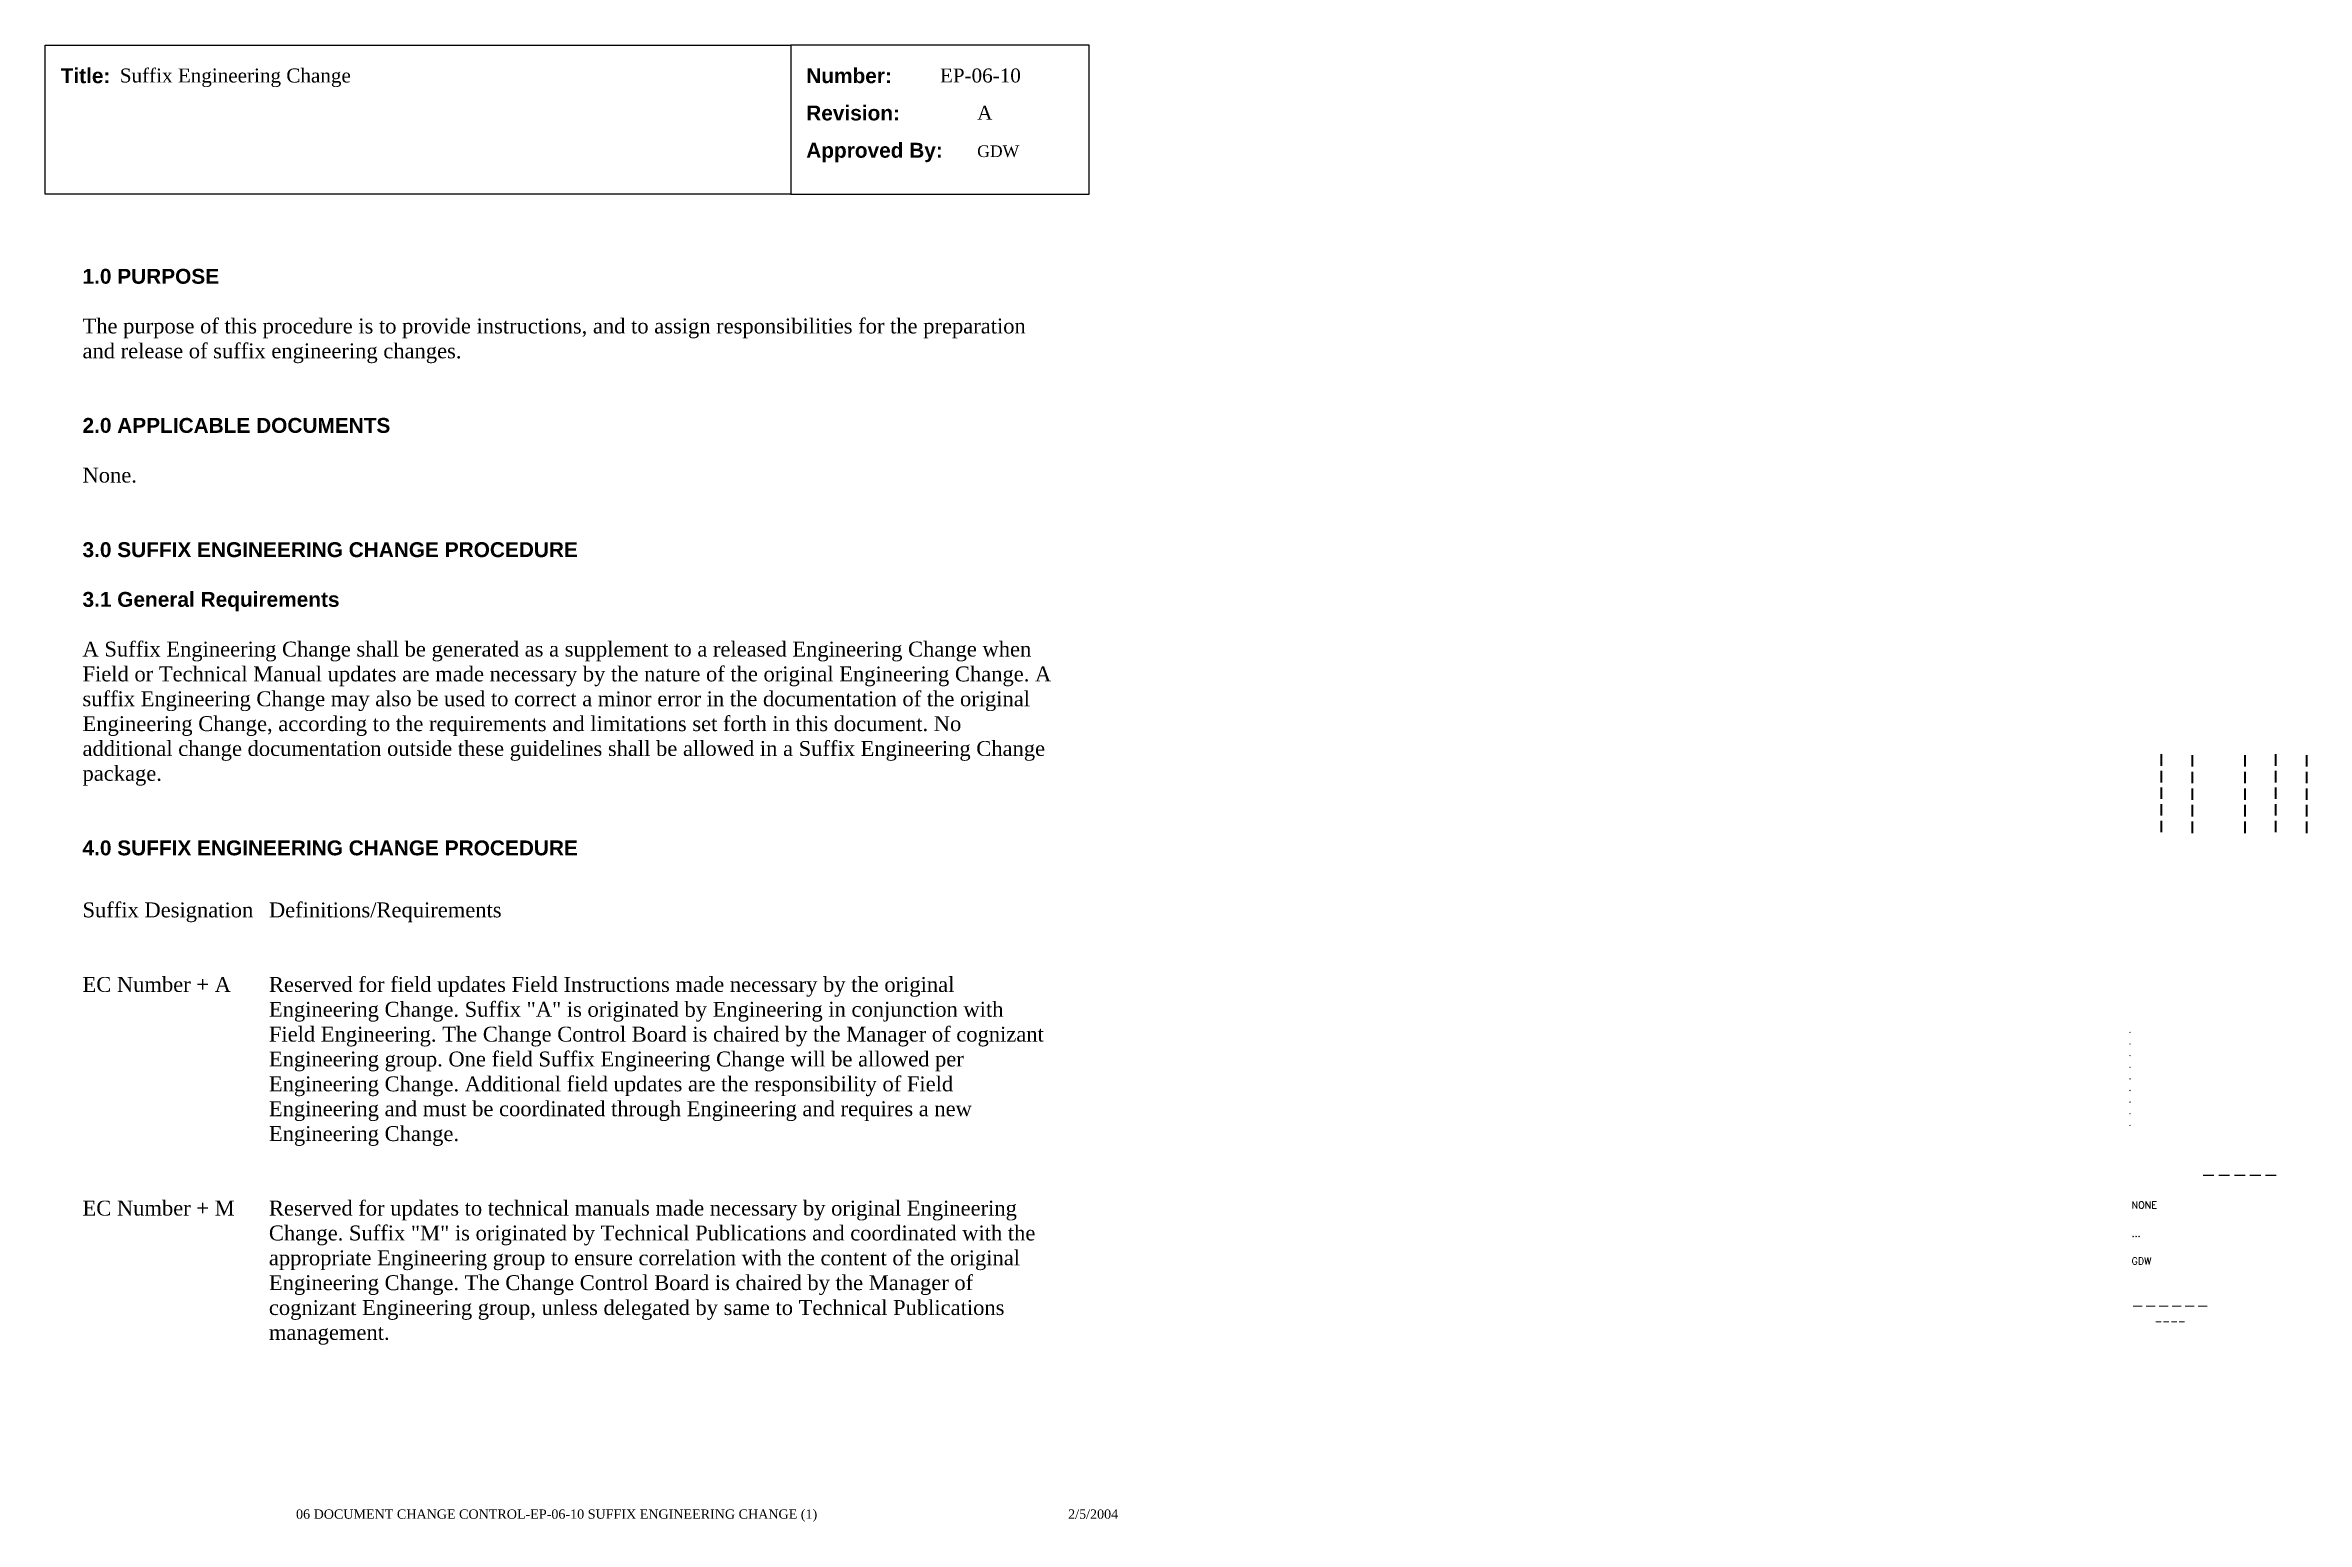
# Paper-space layout 'EP-06-10 Suffix Engineering Change (1)' of a CAD drawing. Header units: inches. Extents: x 1 to 31.3, y 0.2 to 20.
import ezdxf
from ezdxf.enums import TextEntityAlignment as Align

# ---------------------------------------------------------------- set-up
doc = ezdxf.new("R2010")
doc.units = ezdxf.units.IN
doc.header["$MEASUREMENT"] = 0
doc.layers.add('TitleBlock_Attributes', color=40, linetype='Continuous', plot=False)
doc.layers.add('TitleBlock_Atts_Print', color=1, linetype='Continuous')
doc.styles.get("Standard").update_dxf_attribs({"font": 'simplex.shx'})
doc.styles.add('style1', font='TIMES.TTF')
doc.styles.add('styleAtt', font='TIMES.TTF')
doc.styles.add('TBBIGTEXT', font='complex.shx')

# ---------------------------------------------------------------- blocks, each defined once
blk = doc.blocks.new('Test1')
at = {"layer": 'TitleBlock_Attributes', "style": 'TBBIGTEXT', "width": 0.8}
for tag, p, height in [('SideLine1', (29.492, 9.408), 0.25), ('SideLine2', (29.906, 9.396), 0.25), ('SideLine3', (30.612, 9.396), 0.25), ('SideLine4', (31.026, 9.408), 0.25), ('SideLine5', (31.44, 9.396), 0.25), ('File-Layout', (28.803, 3.641), 0.125)]:
    blk.add_attdef(tag, p, '', height=height, rotation=90, dxfattribs=at)
at = {"layer": 'TitleBlock_Attributes'}
for tag, p, height in [('REV1', (28.947, 6.754), 0.0625), ('REV2', (28.947, 6.598), 0.0625), ('REV3', (28.947, 6.442), 0.0625), ('REV4', (28.947, 6.286), 0.0625), ('REV5', (28.947, 6.13), 0.0625), ('REV6', (28.947, 5.974), 0.0625), ('REV7', (28.947, 5.818), 0.0625), ('REV8', (28.947, 5.662), 0.0625), ('REV9', (28.947, 5.506), 0.0625), ('SCALE', (28.983, 4.394), 0.0938), ('INCHARGE', (28.983, 4.016), 0.0938), ('DRW', (28.983, 3.641), 0.0938)]:
    blk.add_attdef(tag, p, '', height=height, dxfattribs=at)
at = {"layer": 'TitleBlock_Attributes', "style": 'TBBIGTEXT'}
for tag, height, p in [('PROJNUM', 0.188, (30.434, 4.761)), ('DWG_NUM', 0.156, (31.168, 4.127)), ('CUSTOMER', 0.156, (29.501, 3.017)), ('LOCATION', 0.0938, (29.501, 2.835)), ('DESC_1', 0.188, (29.501, 2.412)), ('DESC_2', 0.188, (29.501, 2.1)), ('DESC_3', 0.188, (29.501, 1.787))]:
    blk.add_attdef(tag, text='', height=height, dxfattribs=at).set_placement(p, align=Align.CENTER)
at = {"layer": 'TitleBlock_Attributes'}
blk.add_attdef('DRW_DATE', text='', height=0.0938, dxfattribs=at).set_placement((31.149, 3.648), align=Align.CENTER)

psp = doc.layouts.new('EP-06-10 Suffix Engineering Change (1)')

# ---------------------------------------------------------------- linework, layer by layer
for points in [[(1, 20), (11, 20), (11, 18), (1, 18)], [(11, 18), (15, 18), (15, 20), (11, 20)]]:
    psp.add_lwpolyline(points, close=True)

# ---------------------------------------------------------------- block references
ref = psp.add_blockref('Test1', (0, 0))
ref.add_attrib('CUSTOMER', '------', dxfattribs={"layer": 'TitleBlock_Attributes', "height": 0.1562, "style": 'TBBIGTEXT'}).set_placement((29.501, 3.017), align=Align.CENTER)
ref.add_attrib('LOCATION', '----', dxfattribs={"layer": 'TitleBlock_Attributes', "height": 0.0938, "style": 'TBBIGTEXT'}).set_placement((29.501, 2.835), align=Align.CENTER)
ref.add_attrib('DESC_1', 'Suffix Engineering Change', (2, 19.5), dxfattribs={"layer": 'TitleBlock_Atts_Print', "height": 0.1875, "style": 'styleAtt'})
ref.add_attrib('DESC_2', 'EP-06-10', (13, 19.5), dxfattribs={"layer": 'TitleBlock_Atts_Print', "height": 0.1875, "style": 'styleAtt'})
ref.add_attrib('DESC_3', 'A', (13.5, 19), dxfattribs={"layer": 'TitleBlock_Atts_Print', "height": 0.188, "style": 'styleAtt'})
ref.add_attrib('PROJNUM', '-----', dxfattribs={"layer": 'TitleBlock_Attributes', "height": 0.1875, "style": 'TBBIGTEXT'}).set_placement((30.434, 4.761), align=Align.CENTER)
ref.add_attrib('DWG_NUM', 'GDW', (13.5, 18.5), dxfattribs={"layer": 'TitleBlock_Atts_Print', "height": 0.1562, "style": 'styleAtt'})
ref.add_attrib('DRW_DATE', '2/5/2004', dxfattribs={"layer": 'TitleBlock_Atts_Print', "height": 0.125, "style": 'styleAtt'}).set_placement((15.055, 0.232), align=Align.CENTER)
ref.add_attrib('DRW', 'GDW', (28.983, 3.641), dxfattribs={"layer": 'TitleBlock_Attributes', "height": 0.0938})
ref.add_attrib('INCHARGE', '...', (28.983, 4.016), dxfattribs={"layer": 'TitleBlock_Attributes', "height": 0.0938})
ref.add_attrib('SCALE', 'NONE', (28.983, 4.394), dxfattribs={"layer": 'TitleBlock_Attributes', "height": 0.0938})
ref.add_attrib('REV1', '.', (28.947, 6.754), dxfattribs={"layer": 'TitleBlock_Attributes', "height": 0.0625})
ref.add_attrib('REV2', '.', (28.947, 6.598), dxfattribs={"layer": 'TitleBlock_Attributes', "height": 0.0625})
ref.add_attrib('REV3', '.', (28.947, 6.442), dxfattribs={"layer": 'TitleBlock_Attributes', "height": 0.0625})
ref.add_attrib('REV4', '.', (28.947, 6.286), dxfattribs={"layer": 'TitleBlock_Attributes', "height": 0.0625})
ref.add_attrib('REV5', '.', (28.947, 6.13), dxfattribs={"layer": 'TitleBlock_Attributes', "height": 0.0625})
ref.add_attrib('REV6', '.', (28.947, 5.974), dxfattribs={"layer": 'TitleBlock_Attributes', "height": 0.0625})
ref.add_attrib('REV7', '.', (28.947, 5.818), dxfattribs={"layer": 'TitleBlock_Attributes', "height": 0.0625})
ref.add_attrib('REV8', '.', (28.947, 5.662), dxfattribs={"layer": 'TitleBlock_Attributes', "height": 0.0625})
ref.add_attrib('REV9', '.', (28.947, 5.506), dxfattribs={"layer": 'TitleBlock_Attributes', "height": 0.0625})
ref.add_attrib('SideLine1', '-----', (29.492, 9.408), dxfattribs={"layer": 'TitleBlock_Attributes', "height": 0.25, "rotation": 90, "style": 'TBBIGTEXT', "width": 0.8})
ref.add_attrib('SideLine2', '-----', (29.906, 9.396), dxfattribs={"layer": 'TitleBlock_Attributes', "height": 0.25, "rotation": 90, "style": 'TBBIGTEXT', "width": 0.8})
ref.add_attrib('SideLine3', '-----', (30.612, 9.396), dxfattribs={"layer": 'TitleBlock_Attributes', "height": 0.25, "rotation": 90, "style": 'TBBIGTEXT', "width": 0.8})
ref.add_attrib('SideLine4', '-----', (31.026, 9.408), dxfattribs={"layer": 'TitleBlock_Attributes', "height": 0.25, "rotation": 90, "style": 'TBBIGTEXT', "width": 0.8})
ref.add_attrib('SideLine5', '-----', (31.44, 9.396), dxfattribs={"layer": 'TitleBlock_Attributes', "height": 0.25, "rotation": 90, "style": 'TBBIGTEXT', "width": 0.8})
ref.add_attrib('File-Layout', '06 DOCUMENT CHANGE CONTROL-EP-06-10 SUFFIX ENGINEERING CHANGE (1)', dxfattribs={"layer": 'TitleBlock_Atts_Print', "height": 0.125, "style": 'styleAtt'}).set_placement((7.859, 0.232), align=Align.CENTER)

# ---------------------------------------------------------------- texts
at = {"color": 5, "char_height": 0.2, "width": 2, "attachment_point": 1, "line_spacing_factor": 1.5, "style": 'style1'}
for s, insert in [('{\\fArial|b1|i0|c0|p34;Title:}', (1.207, 19.691)), ('{\\fArial|b1|i0|c0|p34;Number:\\PRevision:\\PApproved By:}', (11.207, 19.691))]:
    psp.add_mtext(s, dxfattribs=dict(at, insert=insert))
at = {"color": 5, "char_height": 0.2, "attachment_point": 1, "style": 'style1'}
for s, insert, width in [('{\\fArial|b1|i0|c0|p34;1.0 PURPOSE\\P\\P}The purpose of this procedure is to provide instructions, and to assign responsibilities for the preparation and release of suffix engineering changes.\\P\\P\\P{\\fArial|b1|i0|c0|p34;2.0 APPLICABLE DOCUMENTS\\P\\P}None.\\P\\P\\P{\\fArial|b1|i0|c0|p34;3.0 SUFFIX ENGINEERING CHANGE PROCEDURE\\P\\P3.1 General Requirements\\P\\P}A Suffix Engineering Change shall be generated as a supplement to a released Engineering Change when Field or Technical Manual updates are made necessary by the nature of the original Engineering Change. A suffix Engineering Change may also be used to correct a minor error in the documentation of the original Engineering Change, according to the requirements and limitations set forth in this document. No additional change documentation outside these guidelines shall be allowed in a Suffix Engineering Change package.\\P\\P\\P{\\fArial|b1|i0|c0|p34;4.0 SUFFIX ENGINEERING CHANGE PROCEDURE}', (1.5, 17), 13), ('Suffix Designation\\P\\P\\PEC Number + A\\P\\P\\P\\P\\P\\P\\P\\P\\PEC Number + M', (1.5, 8.5), 2.5), ('Definitions/Requirements\\P\\P\\PReserved for field updates Field Instructions made necessary by the original Engineering Change. Suffix "A" is originated by Engineering in conjunction with Field Engineering. The Change Control Board is chaired by the Manager of cognizant Engineering group. One field Suffix Engineering Change will be allowed per Engineering Change. Additional field updates are the responsibility of Field Engineering and must be coordinated through Engineering and requires a new Engineering Change.\\P\\P\\PReserved for updates to technical manuals made necessary by original Engineering Change. Suffix "M" is originated by Technical Publications and coordinated with the appropriate Engineering group to ensure correlation with the content of the original Engineering Change. The Change Control Board is chaired by the Manager of cognizant Engineering group, unless delegated by same to Technical Publications management.', (4, 8.5), 10.5)]:
    psp.add_mtext(s, dxfattribs=dict(at, insert=insert, width=width))

doc.saveas('drawing.dxf')
